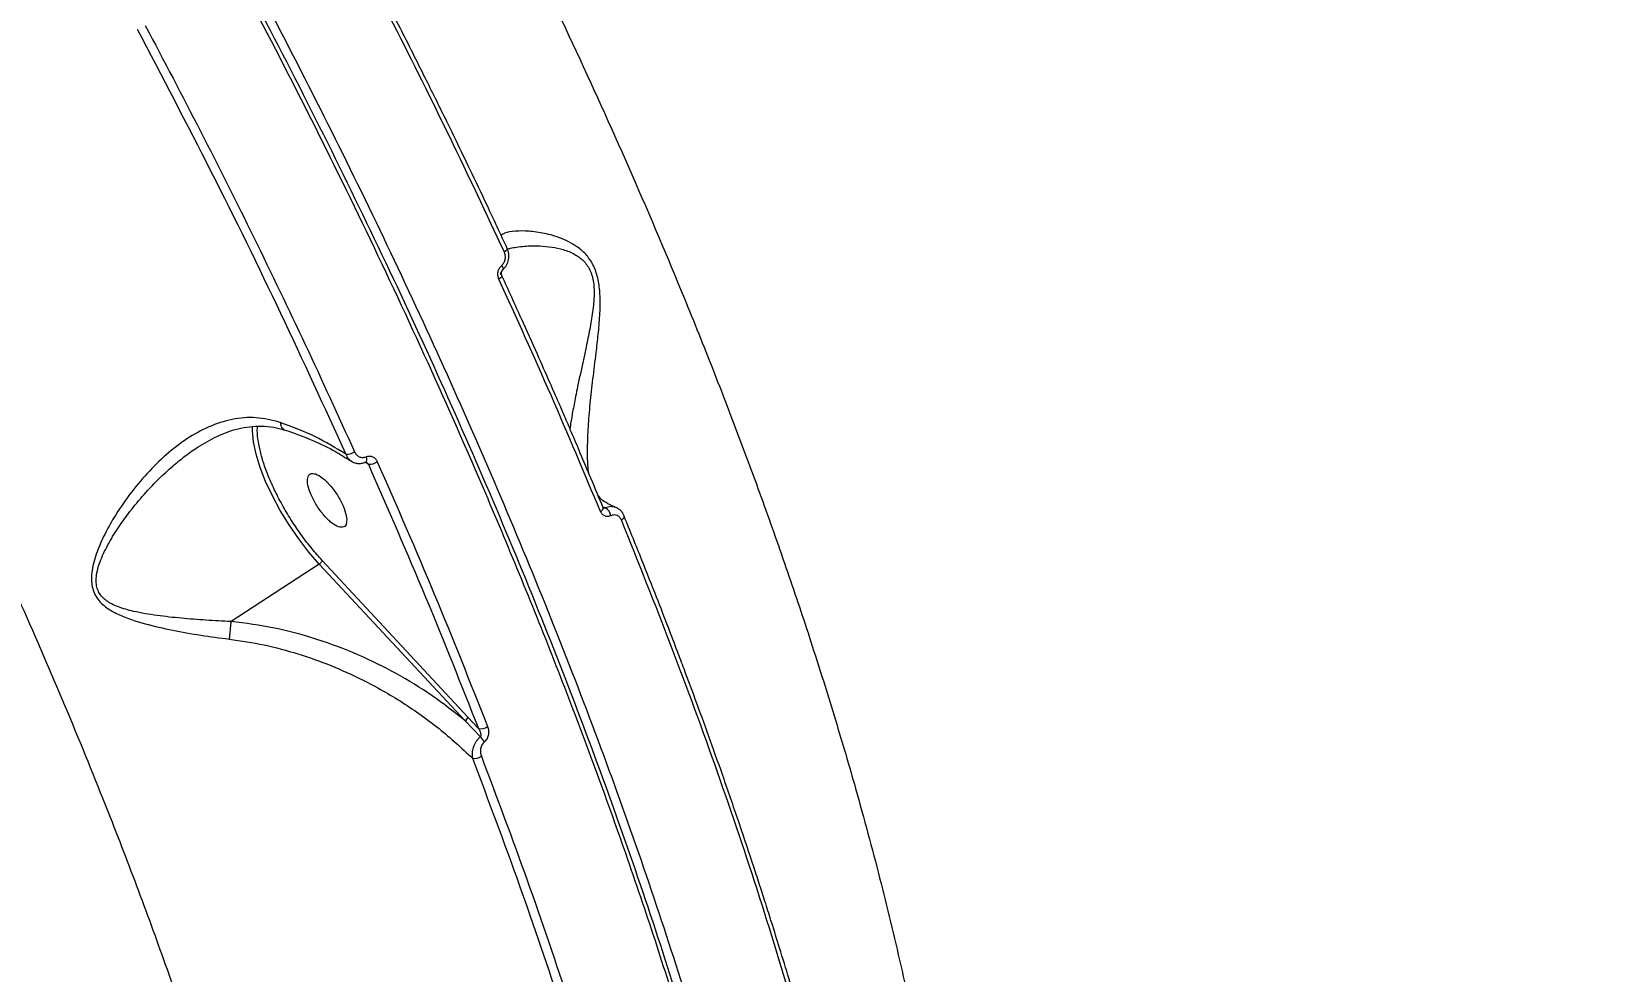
# Model space of a CAD drawing. Header units: millimetres. Extents: x -6234 to 7498, y -6127 to 5103.
# Drawn here: x 4207.7 to 4434.1, y -1493.2 to -1358.5 of the extents above; entities that cross this region are included whole.
import ezdxf

# ---------------------------------------------------------------- set-up
doc = ezdxf.new("R2010")
doc.units = ezdxf.units.MM
for name, color, linetype in [('DIKOM_ОБЪЕКТ', 7, 'Continuous'), ('DIKOM_РАЗМЕР_ЗОНА', 7, 'Continuous'), ('DIKOM_РАЗМЕР_ОБЪЕКТА', 7, 'Continuous')]:
    doc.layers.add(name, color=color, linetype=linetype)
doc.styles.add('style1', font='arial.ttf', dxfattribs={"width": 0.8})
doc.dimstyles.new('1-50', dxfattribs={"dimtxt": 300, "dimasz": 200, "dimexe": 100, "dimexo": 0, "dimgap": 100, "dimtad": 1, "dimtxsty": 'style1', "dimcen": 200, "dimclrd": 7, "dimclre": 7, "dimclrt": 7, "dimadec": 1, "dimazin": 2, "dimtfac": 1, "dimtmove": 0, "dimatfit": 2, "dimfxl": 0, "dimlwd": 25, "dimlwe": 18, "dimarcsym": 0})

# ---------------------------------------------------------------- blocks, each defined once
blk = doc.blocks.new('*D10')
at = {"layer": 'Defpoints', "color": 0, "transparency": 16777216}
for p in [(5627.97, 903.07), (-3229.39, -1461.51), (5627.97, -5097.58)]:
    blk.add_point(p, dxfattribs=at)
at = {"layer": 'DIKOM_РАЗМЕР_ОБЪЕКТА', "color": 7, "lineweight": 18, "transparency": 16777216}
for p, q in [((5627.97, 903.07), (5627.97, -5197.58)), ((-3229.39, -1461.51), (-3229.39, -5197.58))]:
    blk.add_line(p, q, dxfattribs=at)
at = {"layer": 'DIKOM_РАЗМЕР_ОБЪЕКТА', "color": 7, "lineweight": 25, "transparency": 16777216}
blk.add_line((-3029.39, -5097.58), (5427.97, -5097.58), dxfattribs=at)
at = {"layer": 'DIKOM_РАЗМЕР_ОБЪЕКТА', "color": 7, "transparency": 16777216}
for points in [[(-3029.39, -5064.25), (-3029.39, -5130.92), (-3229.39, -5097.58)], [(5427.97, -5064.25), (5427.97, -5130.92), (5627.97, -5097.58)]]:
    blk.add_solid(points, dxfattribs=at)
at = {"layer": 'DIKOM_РАЗМЕР_ОБЪЕКТА', "color": 7, "lineweight": 40, "transparency": 16777216, "insert": (1488.3, -4844.41), "char_height": 300, "attachment_point": 5, "style": 'style1'}
blk.add_mtext('8850', dxfattribs=at)
blk = doc.blocks.new('*D13')
at = {"layer": 'Defpoints', "color": 0, "transparency": 16777216}
for p in [(7498.07, 1778.2), (-5229.39, -1831.36), (7498.07, -6026.74)]:
    blk.add_point(p, dxfattribs=at)
at = {"layer": 'DIKOM_РАЗМЕР_ЗОНА', "color": 7, "lineweight": 18, "transparency": 16777216}
for p, q in [((7498.07, 1778.2), (7498.07, -6126.74)), ((-5229.39, -1831.36), (-5229.39, -6126.74))]:
    blk.add_line(p, q, dxfattribs=at)
at = {"layer": 'DIKOM_РАЗМЕР_ЗОНА', "color": 7, "lineweight": 25, "transparency": 16777216}
blk.add_line((-5029.39, -6026.74), (7298.07, -6026.74), dxfattribs=at)
at = {"layer": 'DIKOM_РАЗМЕР_ЗОНА', "color": 7, "transparency": 16777216}
for points in [[(-5029.39, -5993.4), (-5029.39, -6060.07), (-5229.39, -6026.74)], [(7298.07, -5993.4), (7298.07, -6060.07), (7498.07, -6026.74)]]:
    blk.add_solid(points, dxfattribs=at)
at = {"layer": 'DIKOM_РАЗМЕР_ЗОНА', "color": 7, "transparency": 16777216, "insert": (1560.69, -5773.56), "char_height": 300, "attachment_point": 5, "style": 'style1'}
blk.add_mtext('12750', dxfattribs=at)

msp = doc.modelspace()

# ---------------------------------------------------------------- linework, layer by layer
at = {"layer": 'DIKOM_ОБЪЕКТ', "color": 7, "linetype": 'Continuous', "lineweight": 15}
for p, q in [((4255.61, -1420.213), (4255.773, -1420.238)), ((4289.65, -1426.647), (4290.025, -1426.783)), ((4289.757, -1426.805), (4289.693, -1426.715)), ((4248.997, -1434.831), (4236.339, -1443.054)), ((4269.905, -1457.305), (4248.997, -1434.831)), ((4270.315, -1456.781), (4249.407, -1434.307)), ((4272.089, -1459.586), (4269.905, -1457.305)), ((4271.81, -1458.394), (4270.315, -1456.781))]:
    msp.add_line(p, q, dxfattribs=at)
at = {"layer": 'DIKOM_ОБЪЕКТ', "color": 7, "linetype": 'Continuous', "lineweight": 15, "flags": 128}
for points in [[(4275.526, -1390.079), (4275.663, -1389.981), (4275.777, -1389.883), (4275.866, -1389.788), (4275.924, -1389.699), (4275.952, -1389.62), (4275.946, -1389.553), (4275.918, -1389.508)], [(4275.143, -1392.022), (4275.217, -1392.144), (4275.277, -1392.259), (4275.32, -1392.365), (4275.346, -1392.46), (4275.355, -1392.54), (4275.345, -1392.604), (4275.329, -1392.636)], [(4275.168, -1393.457), (4275.179, -1393.524), (4275.157, -1393.605), (4275.1, -1393.697), (4275.011, -1393.796), (4274.894, -1393.898), (4274.753, -1393.999)], [(4248.997, -1434.831), (4247.494, -1433.103), (4246.04, -1431.22), (4244.666, -1429.222), (4243.401, -1427.154), (4242.274, -1425.06), (4241.308, -1422.985), (4240.524, -1420.975), (4239.94, -1419.073), (4239.569, -1417.32), (4239.417, -1415.754), (4239.424, -1415.085)], [(4255.699, -1419.45), (4255.746, -1419.666), (4255.761, -1419.861), (4255.743, -1420.022), (4255.693, -1420.141), (4255.614, -1420.211), (4255.61, -1420.213)], [(4289.298, -1427.301), (4289.438, -1427.199), (4289.553, -1427.093), (4289.639, -1426.987), (4289.691, -1426.885), (4289.708, -1426.791), (4289.69, -1426.71), (4289.672, -1426.68)], [(4292.301, -1428.495), (4292.437, -1428.395), (4292.549, -1428.292), (4292.634, -1428.189), (4292.688, -1428.089), (4292.709, -1427.997), (4292.697, -1427.915), (4292.685, -1427.889)]]:
    msp.add_lwpolyline(points, dxfattribs=at)
at = {"layer": 'DIKOM_ОБЪЕКТ', "color": 7, "linetype": 'Continuous', "lineweight": 15}
for centre, radius, start, end in [((4252.873, -1417.084), 2.008, 267.8893, 305.41955), ((4256.2, -1418.639), 1.878, 264.75686, 306.15339), ((4289.191, -1428.187), 1.633, 10.17879, 59.28266), ((4269.464, -1456.537), 0.886, 299.86008, 344.03741), ((4272.183, -1456.835), 1.603, 256.53618, 306.02279), ((4269.956, -1461.889), 3.139, 30.20687, 47.19787), ((4271.274, -1461.036), 1.651, 258.65515, 305.30927)]:
    msp.add_arc(centre, radius, start, end, dxfattribs=at)
for points, knots in [([(4314.572, -1665.937), (4315.705, -1662.572), (4317.961, -1655.871), (4320.295, -1644.611), (4321.856, -1632.589), (4322.583, -1619.773), (4322.516, -1606.249), (4321.669, -1592.07), (4320.066, -1577.299), (4317.73, -1561.997), (4314.688, -1546.223), (4310.968, -1530.038), (4306.597, -1513.499), (4301.605, -1496.665), (4296.024, -1479.592), (4289.885, -1462.333), (4283.221, -1444.942), (4276.062, -1427.47), (4268.444, -1409.967), (4260.398, -1392.48), (4251.958, -1375.054), (4244.7, -1360.77), (4238.854, -1349.642), (4234.56, -1341.636), (4230.205, -1333.675), (4225.79, -1325.762), (4221.32, -1317.901), (4216.797, -1310.095), (4210.968, -1300.218), (4203.772, -1288.329), (4195.138, -1274.513), (4185.345, -1259.327), (4174.354, -1242.881), (4162.135, -1225.323), (4149.825, -1208.324), (4137.467, -1191.911), (4125.997, -1177.257), (4115.433, -1164.216), (4105.767, -1152.638), (4096.047, -1141.348), (4086.29, -1130.361), (4076.506, -1119.692), (4066.712, -1109.354), (4055.618, -1098.031), (4043.243, -1085.919), (4029.629, -1073.258), (4016.125, -1061.377), (4002.749, -1050.228), (3993.975, -1043.483), (3989.592, -1040.113)], [0, 0, 0, 0, 0.0271357, 0.0540497, 0.0807422, 0.107213, 0.133462, 0.1594895, 0.1852954, 0.2108795, 0.2362419, 0.2613828, 0.286302, 0.3109995, 0.3354754, 0.3597295, 0.3837621, 0.4075729, 0.4311621, 0.4545296, 0.4776755, 0.5005996, 0.5112386, 0.5218231, 0.5323528, 0.542828, 0.5532488, 0.5636147, 0.5739263, 0.5926882, 0.6112665, 0.6296616, 0.6544488, 0.6788948, 0.7030001, 0.7267641, 0.7501873, 0.7681707, 0.7861326, 0.8040731, 0.8219922, 0.8398901, 0.8577664, 0.8756214, 0.900581, 0.9254987, 0.9503743, 0.9752081, 1, 1, 1, 1]), ([(4076.686, -1066.977), (4080.114, -1070.206), (4086.981, -1076.674), (4097.349, -1086.973), (4107.764, -1097.71), (4118.209, -1108.911), (4128.007, -1119.818), (4137.158, -1130.346), (4145.669, -1140.43), (4154.192, -1150.825), (4162.715, -1161.524), (4171.224, -1172.517), (4179.56, -1183.602), (4187.723, -1194.765), (4195.71, -1205.994), (4203.655, -1217.48), (4211.543, -1229.212), (4219.358, -1241.178), (4226.596, -1252.59), (4233.271, -1263.407), (4239.402, -1273.595), (4245.454, -1283.916), (4251.419, -1294.361), (4257.286, -1304.919), (4263.046, -1315.582), (4269.839, -1328.535), (4277.536, -1343.81), (4285.942, -1361.398), (4293.934, -1379.101), (4300.369, -1394.282), (4305.449, -1406.928), (4309.35, -1417.062), (4313.068, -1427.168), (4316.592, -1437.236), (4319.916, -1447.251), (4323.03, -1457.2), (4326.229, -1468.105), (4329.409, -1479.894), (4332.444, -1492.472), (4335.049, -1504.797), (4337.206, -1516.839), (4339.024, -1529.409), (4340.361, -1542.361), (4341.041, -1555.494), (4341.035, -1568.013), (4340.396, -1575.708), (4340.076, -1579.566)], [0, 0, 0, 0, 0.024718, 0.049515, 0.0743906, 0.0993447, 0.1243771, 0.1447742, 0.1653295, 0.1860431, 0.2069152, 0.2279452, 0.2491333, 0.2694019, 0.2898708, 0.3105398, 0.3314093, 0.3524787, 0.3737486, 0.3911653, 0.4087376, 0.4264653, 0.4443486, 0.4623874, 0.4805816, 0.4989313, 0.5286792, 0.5588427, 0.5894223, 0.6204179, 0.638318, 0.6563539, 0.6745259, 0.6928339, 0.7112778, 0.7298578, 0.7485739, 0.7733223, 0.7982563, 0.823376, 0.8486818, 0.8741734, 0.9053761, 0.9367477, 0.9682891, 1, 1, 1, 1]), ([(4314.263, -1666.758), (4323.705, -1660.49), (4342.589, -1647.955), (4370.042, -1628.109), (4396.822, -1607.521), (4422.844, -1586.134), (4447.952, -1564.121), (4472.133, -1541.511), (4495.385, -1518.34), (4517.832, -1494.493), (4539.585, -1469.842), (4560.608, -1444.395), (4580.863, -1418.163), (4600.204, -1391.32), (4618.617, -1363.892), (4635.977, -1336.07), (4652.296, -1307.893), (4667.555, -1279.386), (4681.927, -1250.443), (4690.688, -1230.78), (4695.068, -1220.949)], [0, 0, 0, 0, 0.056, 0.112, 0.168, 0.2239999, 0.2799998, 0.3349999, 0.39, 0.445, 0.5000001, 0.5559999, 0.6120001, 0.6679999, 0.7239999, 0.7799999, 0.835, 0.89, 0.945, 1, 1, 1, 1]), ([(4695.377, -1220.127), (4690.915, -1230.137), (4681.992, -1250.156), (4667.33, -1279.612), (4651.75, -1308.615), (4635.174, -1337.099), (4617.746, -1364.882), (4599.495, -1391.948), (4580.458, -1418.285), (4560.542, -1444.033), (4539.637, -1469.322), (4517.745, -1494.115), (4494.867, -1518.378), (4471.156, -1541.938), (4446.633, -1564.775), (4421.47, -1586.734), (4395.71, -1607.818), (4369.377, -1628.004), (4342.396, -1647.474), (4323.847, -1659.783), (4314.572, -1665.937)], [0, 0, 0, 0, 0.056, 0.1119999, 0.1679999, 0.2239999, 0.2799999, 0.3349998, 0.3899999, 0.4449999, 0.5000001, 0.5560002, 0.6120002, 0.6680001, 0.7239999, 0.78, 0.8350001, 0.8900001, 0.9450001, 1, 1, 1, 1]), ([(4166.999, -1235.599), (4171.102, -1241.573), (4179.316, -1253.53), (4191.244, -1271.821), (4202.854, -1290.329), (4214.086, -1309.034), (4224.915, -1327.878), (4235.308, -1346.812), (4245.233, -1365.783), (4254.661, -1384.74), (4263.563, -1403.63), (4270.971, -1420.283), (4277.082, -1434.75), (4282.077, -1447.109), (4286.84, -1459.472), (4291.358, -1471.818), (4295.614, -1484.128), (4299.595, -1496.379), (4303.785, -1510.199), (4307.999, -1525.486), (4312.008, -1542.08), (4315.336, -1558.338), (4317.944, -1574.187), (4319.382, -1586.132), (4320.12, -1594.508), (4320.478, -1599.556), (4320.739, -1604.532), (4320.905, -1609.432), (4320.972, -1614.253), (4320.941, -1618.992), (4320.733, -1626.385), (4320.033, -1636.142), (4318.413, -1647.402), (4316.124, -1657.606), (4313.23, -1666.789), (4309.649, -1675.232), (4305.368, -1682.882), (4300.401, -1689.727), (4294.664, -1695.602), (4290.265, -1699.375), (4287.59, -1700.885), (4287.274, -1701.064)], [0, 0, 0, 0, 0.0313103, 0.062674, 0.0940913, 0.125562, 0.1570864, 0.1886642, 0.2202955, 0.2519805, 0.2837188, 0.3155107, 0.3365976, 0.3579048, 0.379432, 0.4011795, 0.4231471, 0.4453349, 0.4677428, 0.4994821, 0.5316527, 0.5642547, 0.5972882, 0.6307531, 0.642273, 0.6538375, 0.6654465, 0.6771002, 0.6887984, 0.7005411, 0.7123283, 0.7449699, 0.7779485, 0.8082221, 0.8387742, 0.8696048, 0.9007138, 0.9321015, 0.9637677, 0.9957123, 1, 1, 1, 1]), ([(4300.508, -1689.246), (4300.82, -1688.889), (4302.148, -1687.366), (4304.285, -1684.384), (4306.911, -1680.298), (4309.911, -1674.813), (4313.078, -1667.663), (4316.106, -1658.492), (4318.46, -1648.523), (4320.137, -1637.788), (4321.131, -1626.305), (4321.445, -1614.106), (4321.076, -1601.214), (4320.025, -1587.662), (4318.294, -1573.491), (4315.89, -1558.746), (4312.82, -1543.462), (4309.091, -1527.673), (4304.71, -1511.416), (4299.69, -1494.726), (4294.042, -1477.656), (4287.784, -1460.254), (4280.938, -1442.574), (4273.515, -1424.651), (4265.535, -1406.531), (4257.014, -1388.25), (4247.976, -1369.859), (4238.446, -1351.413), (4228.455, -1332.97), (4217.612, -1313.839), (4205.879, -1294.072), (4195.594, -1277.546), (4187.533, -1265.015), (4183.129, -1258.303), (4179.854, -1253.377), (4177.511, -1249.877), (4174.659, -1245.652), (4171.284, -1240.703), (4168.844, -1237.18), (4167.539, -1235.296)], [0, 0, 0, 0, 0.0057732, 0.024642, 0.0435097, 0.062377, 0.0954079, 0.128492, 0.1615035, 0.1945095, 0.2275141, 0.2605164, 0.2935182, 0.3265744, 0.3596084, 0.392606, 0.4256026, 0.4585986, 0.4915932, 0.5246071, 0.5576721, 0.5906683, 0.623661, 0.6566539, 0.6896463, 0.7226395, 0.7556886, 0.7887162, 0.8217082, 0.8546993, 0.8916487, 0.9285981, 0.9448437, 0.9606051, 0.9657519, 0.9722312, 0.9801083, 0.9893668, 1, 1, 1, 1]), ([(4275.526, -1390.079), (4272.958, -1384.622), (4267.854, -1373.775), (4259.735, -1357.505), (4251.366, -1341.405), (4242.768, -1325.495), (4236.802, -1314.983), (4233.838, -1309.76)], [0, 0, 0, 0, 0.2049302, 0.4073959, 0.6073963, 0.8049303, 1, 1, 1, 1]), ([(4275.953, -1389.605), (4274.99, -1387.539), (4273.224, -1383.753), (4270.76, -1378.584), (4268.762, -1374.441), (4267.11, -1371.055), (4265.638, -1368.059), (4263.49, -1363.728), (4260.596, -1357.97), (4257.109, -1351.164), (4253.758, -1344.738), (4250.655, -1338.879), (4248.105, -1334.134), (4245.937, -1330.141), (4243.88, -1326.384), (4241.242, -1321.616), (4238.001, -1315.829), (4235.608, -1311.637), (4234.313, -1309.37)], [0, 0, 0, 0, 0.0777813, 0.1424691, 0.1940577, 0.2331158, 0.2693081, 0.3061756, 0.3951416, 0.4844551, 0.5602349, 0.6348889, 0.7029715, 0.737216, 0.7838536, 0.8431675, 0.9151955, 1, 1, 1, 1]), ([(4220.887, -1697.372), (4222.087, -1696.638), (4224.549, -1695.132), (4227.998, -1692.451), (4231.291, -1689.442), (4234.344, -1686.128), (4237.163, -1682.527), (4240.489, -1677.532), (4244.034, -1670.808), (4247.43, -1661.955), (4250.029, -1652.299), (4251.597, -1643.366), (4252.478, -1635.542), (4252.94, -1629.094), (4253.167, -1622.452), (4253.163, -1615.627), (4252.934, -1608.632), (4252.486, -1601.478), (4251.763, -1593.519), (4250.7, -1584.71), (4249.228, -1575.012), (4247.442, -1565.136), (4245.353, -1555.103), (4242.974, -1544.935), (4240.268, -1534.458), (4237.226, -1523.675), (4233.842, -1512.594), (4230.184, -1501.432), (4226.267, -1490.21), (4222.104, -1478.947), (4217.32, -1466.669), (4211.845, -1453.361), (4205.604, -1439.018), (4199.037, -1424.685), (4192.167, -1410.393), (4184.312, -1394.769), (4175.363, -1377.808), (4165.201, -1359.537), (4154.632, -1341.383), (4147.233, -1329.408), (4143.541, -1323.432)], [0, 0, 0, 0, 0.0199936, 0.041, 0.0618969, 0.082684, 0.1033616, 0.1239296, 0.1620787, 0.1997421, 0.2369201, 0.2736128, 0.2943639, 0.3149567, 0.3353911, 0.3556669, 0.3757845, 0.3957436, 0.4155444, 0.4405409, 0.4652902, 0.4897922, 0.5140471, 0.5380547, 0.5618151, 0.5866812, 0.6113132, 0.6357105, 0.6598735, 0.6838021, 0.7074959, 0.7372214, 0.7666792, 0.7958691, 0.8247911, 0.8534451, 0.8903048, 0.9270175, 0.9635828, 1, 1, 1, 1]), ([(4224.043, -1357.619), (4226.705, -1362.672), (4232.052, -1372.821), (4239.683, -1388.078), (4247.078, -1403.414), (4251.71, -1413.604), (4254.036, -1418.72)], [0, 0, 0, 0, 0.2468834, 0.495845, 0.7468845, 1, 1, 1, 1]), ([(4222.873, -1358.126), (4226.444, -1364.936), (4233.58, -1378.545), (4243.577, -1398.91), (4249.723, -1412.36), (4252.799, -1419.09)], [0, 0, 0, 0, 0.3335136, 0.6664922, 1, 1, 1, 1]), ([(4287.629, -1421.794), (4287.582, -1421.423), (4287.458, -1420.447), (4287.432, -1418.15), (4287.548, -1415.183), (4287.824, -1411.863), (4288.221, -1408.302), (4288.639, -1404.957), (4288.994, -1401.906), (4289.234, -1399.199), (4289.303, -1396.643), (4289.084, -1394.296), (4288.51, -1392.298), (4287.515, -1390.686), (4285.898, -1389.17), (4283.714, -1388.073), (4281.245, -1387.376), (4279.004, -1387.062), (4277.09, -1387.077), (4275.735, -1387.273), (4275.22, -1387.6), (4275.061, -1387.7)], [0, 0, 0, 0, 0.0397658, 0.1045148, 0.1695966, 0.2348628, 0.3000479, 0.3660612, 0.4104413, 0.454997, 0.5002071, 0.5343375, 0.5691962, 0.6040013, 0.638415, 0.7061745, 0.7731971, 0.8391245, 0.904814, 0.9705893, 1, 1, 1, 1]), ([(4275.329, -1392.636), (4275.519, -1392.429), (4275.898, -1392.018), (4276.177, -1391.189), (4276.22, -1390.323), (4276.035, -1389.804), (4275.943, -1389.545)], [0, 0, 0, 0, 0.2529466, 0.5037925, 0.7523454, 1, 1, 1, 1]), ([(4275.98, -1389.677), (4276.124, -1389.635), (4276.522, -1389.518), (4277.327, -1389.372), (4278.346, -1389.247), (4279.479, -1389.19), (4280.791, -1389.208), (4282.284, -1389.35), (4283.973, -1389.708), (4285.305, -1390.217), (4286.256, -1390.817), (4287.035, -1391.468), (4287.7, -1392.365), (4288.127, -1393.518), (4288.318, -1394.449), (4288.401, -1395.436), (4288.398, -1396.96), (4288.164, -1399.026), (4287.713, -1401.536), (4287.239, -1403.78), (4286.805, -1405.764), (4286.407, -1407.57), (4286.049, -1409.256), (4285.67, -1411.103), (4285.316, -1412.983), (4285.05, -1414.521), (4284.946, -1415.28), (4284.926, -1415.425)], [0, 0, 0, 0, 0.0210707, 0.0586584, 0.1056518, 0.1478159, 0.1900526, 0.2504877, 0.3044105, 0.3602484, 0.3825505, 0.402756, 0.4452927, 0.4662672, 0.4881304, 0.5085985, 0.5311576, 0.587406, 0.6444124, 0.7020417, 0.7447597, 0.7872665, 0.834962, 0.8719723, 0.9304805, 0.9867239, 1, 1, 1, 1]), ([(4274.753, -1393.999), (4274.694, -1393.833), (4274.578, -1393.503), (4274.606, -1392.947), (4274.784, -1392.414), (4275.023, -1392.153), (4275.143, -1392.022)], [0, 0, 0, 0, 0.25038898, 0.50031053, 0.7502166, 1, 1, 1, 1]), ([(4275.143, -1392.022), (4275.261, -1391.894), (4275.498, -1391.638), (4275.673, -1391.114), (4275.7, -1390.567), (4275.584, -1390.242), (4275.526, -1390.079)], [0, 0, 0, 0, 0.2498882, 0.499708, 0.7496049, 1, 1, 1, 1]), ([(4289.298, -1427.301), (4286.976, -1421.757), (4282.36, -1410.732), (4277.279, -1399.555), (4274.753, -1393.999)], [0, 0, 0, 0, 0.5029233, 1, 1, 1, 1]), ([(4275.041, -1393.369), (4275.034, -1393.311), (4275.02, -1393.196), (4275.058, -1393.002), (4275.129, -1392.847), (4275.206, -1392.739), (4275.251, -1392.697), (4275.273, -1392.676)], [0, 0, 0, 0, 0.2752696, 0.5368786, 0.7774909, 0.8905388, 1, 1, 1, 1]), ([(4275.167, -1393.456), (4275.144, -1393.388), (4275.096, -1393.253), (4275.107, -1393.054), (4275.148, -1392.904), (4275.195, -1392.8), (4275.255, -1392.707), (4275.304, -1392.66), (4275.329, -1392.636)], [0, 0, 0, 0, 0.26199617, 0.51890162, 0.643676, 0.76535278, 0.88386015, 1, 1, 1, 1]), ([(4289.708, -1426.786), (4289.121, -1425.368), (4288.036, -1422.749), (4286.511, -1419.134), (4285.247, -1416.168), (4284.228, -1413.798), (4283.196, -1411.416), (4281.905, -1408.458), (4280.117, -1404.411), (4277.837, -1399.319), (4276.118, -1395.566), (4275.18, -1393.516)], [0, 0, 0, 0, 0.1290695, 0.2383381, 0.3278285, 0.3975643, 0.4524933, 0.5428529, 0.6641991, 0.8165622, 1, 1, 1, 1]), ([(4243.391, -1414.52), (4242.242, -1414.23), (4239.946, -1413.65), (4236.478, -1413.977), (4233.144, -1415.055), (4229.98, -1416.818), (4227.022, -1419.099), (4224.274, -1421.8), (4221.752, -1424.84), (4219.737, -1427.799), (4218.19, -1430.57), (4217.069, -1433.086), (4216.355, -1435.539), (4216.285, -1437.517), (4216.632, -1438.834), (4217.263, -1440.02), (4218.483, -1441.158), (4220.797, -1442.409), (4223.98, -1443.433), (4227.945, -1444.33), (4231.989, -1445.049), (4234.718, -1445.412), (4236.082, -1445.593)], [0, 0, 0, 0, 0.0613843, 0.1225874, 0.1840344, 0.2452845, 0.3071269, 0.3689401, 0.4310797, 0.4937462, 0.5355605, 0.5777759, 0.6206797, 0.6531784, 0.66958, 0.686091, 0.7186453, 0.7505004, 0.8138459, 0.8764849, 0.9383007, 1, 1, 1, 1]), ([(4252.799, -1419.09), (4251.364, -1418.205), (4248.496, -1416.436), (4245.092, -1415.159), (4243.391, -1414.52)], [0, 0, 0, 0, 0.5004481, 1, 1, 1, 1]), ([(4243.391, -1414.52), (4243.42, -1414.693), (4243.479, -1415.039), (4243.689, -1415.383), (4243.877, -1415.563), (4244.001, -1415.579), (4244.017, -1415.581)], [0, 0, 0, 0, 0.3202573, 0.6420746, 0.9513084, 1, 1, 1, 1]), ([(4231.655, -1418.018), (4232.531, -1417.493), (4234.381, -1416.385), (4237.421, -1415.296), (4240.173, -1414.961), (4242.407, -1415.145), (4243.508, -1415.464), (4244.021, -1415.613)], [0, 0, 0, 0, 0.2210897, 0.4669842, 0.7333988, 0.8759002, 1, 1, 1, 1]), ([(4249.407, -1434.307), (4248.921, -1433.762), (4247.932, -1432.653), (4246.479, -1430.757), (4245.077, -1428.71), (4243.782, -1426.559), (4242.642, -1424.389), (4241.698, -1422.276), (4240.972, -1420.295), (4240.458, -1418.467), (4240.174, -1416.818), (4240.071, -1415.685), (4240.138, -1415.191), (4240.149, -1415.11)], [0, 0, 0, 0, 0.0944966, 0.192387, 0.2926696, 0.394195, 0.4957237, 0.5960051, 0.6938915, 0.7883911, 0.882891, 0.9807764, 1, 1, 1, 1]), ([(4243.948, -1415.569), (4245.346, -1416.061), (4247.948, -1416.977), (4251.092, -1418.525), (4252.772, -1419.585), (4253.481, -1420.032)], [0, 0, 0, 0, 0.4014083, 0.7472557, 1, 1, 1, 1]), ([(4236.332, -1443.062), (4235.137, -1443.005), (4232.752, -1442.891), (4229.216, -1442.615), (4225.738, -1442.235), (4223.084, -1441.797), (4221.251, -1441.331), (4220.194, -1440.986), (4219.265, -1440.582), (4218.497, -1440.117), (4217.87, -1439.581), (4217.385, -1438.927), (4217.085, -1438.153), (4216.981, -1437.303), (4217.081, -1435.866), (4217.753, -1433.863), (4218.993, -1431.455), (4220.452, -1429.172), (4222.171, -1426.843), (4224.008, -1424.663), (4225.998, -1422.587), (4227.874, -1420.848), (4229.756, -1419.339), (4230.995, -1418.416), (4231.645, -1418.027), (4231.667, -1418.014)], [0, 0, 0, 0, 0.074576, 0.1488266, 0.2232882, 0.2981068, 0.3238876, 0.3488473, 0.3726905, 0.3925385, 0.4102498, 0.4293685, 0.4479658, 0.4658674, 0.4856015, 0.5410473, 0.5983672, 0.6569039, 0.7122159, 0.7821044, 0.8388448, 0.8975156, 0.9485266, 0.9982629, 1, 1, 1, 1]), ([(4252.799, -1419.09), (4252.905, -1419.334), (4253.072, -1419.718), (4253.393, -1419.917), (4253.51, -1419.99)], [0, 0, 0, 0, 0.63499705, 1, 1, 1, 1]), ([(4254.036, -1418.72), (4254.124, -1418.874), (4254.298, -1419.182), (4254.715, -1419.472), (4255.203, -1419.601), (4255.534, -1419.5), (4255.699, -1419.45)], [0, 0, 0, 0, 0.2502158, 0.5002428, 0.7501185, 1, 1, 1, 1]), ([(4253.515, -1420.04), (4253.663, -1420.124), (4253.962, -1420.295), (4254.488, -1420.411), (4255.055, -1420.41), (4255.424, -1420.279), (4255.61, -1420.213)], [0, 0, 0, 0, 0.2401724, 0.4864064, 0.7410193, 1, 1, 1, 1]), ([(4255.617, -1420.199), (4255.704, -1420.264), (4255.841, -1420.368), (4255.979, -1420.471), (4256.029, -1420.509)], [0, 0, 0, 0, 0.6344714, 1, 1, 1, 1]), ([(4255.699, -1419.45), (4255.86, -1419.401), (4256.18, -1419.302), (4256.654, -1419.425), (4257.057, -1419.707), (4257.225, -1420.006), (4257.308, -1420.155)], [0, 0, 0, 0, 0.2499961, 0.4998562, 0.749782, 1, 1, 1, 1]), ([(4255.768, -1420.243), (4255.798, -1420.264), (4255.901, -1420.335), (4255.976, -1420.437), (4256.029, -1420.509)], [0, 0, 0, 0, 0.2919116, 1, 1, 1, 1]), ([(4256.029, -1420.509), (4258.817, -1426.884), (4264.393, -1439.634), (4269.338, -1452.141), (4271.81, -1458.394)], [0, 0, 0, 0, 0.50000253, 1, 1, 1, 1]), ([(4257.308, -1420.155), (4260.086, -1426.507), (4265.676, -1439.287), (4270.632, -1451.825), (4273.126, -1458.132)], [0, 0, 0, 0, 0.4969592, 1, 1, 1, 1]), ([(4251.755, -1429.502), (4251.431, -1429.343), (4250.785, -1429.024), (4249.645, -1427.885), (4248.595, -1426.456), (4247.771, -1424.901), (4247.304, -1423.469), (4247.269, -1422.387), (4247.649, -1421.769), (4248.197, -1421.86), (4248.471, -1421.905)], [0, 0, 0, 0, 0.1249977, 0.2500031, 0.3750021, 0.4999978, 0.6250026, 0.7499996, 0.8750036, 1, 1, 1, 1]), ([(4248.471, -1421.905), (4248.795, -1422.064), (4249.442, -1422.383), (4250.581, -1423.521), (4251.631, -1424.951), (4252.455, -1426.505), (4252.922, -1427.937), (4252.957, -1429.019), (4252.577, -1429.637), (4252.029, -1429.547), (4251.755, -1429.502)], [0, 0, 0, 0, 0.1249995, 0.2499989, 0.374997, 0.4999979, 0.6249992, 0.7500024, 0.8749972, 1, 1, 1, 1]), ([(4291.615, -1426.762), (4290.762, -1426.384), (4289.581, -1425.861), (4289.082, -1425.144), (4288.943, -1424.946)], [0, 0, 0, 0, 0.7224675, 1, 1, 1, 1]), ([(4290.798, -1427.898), (4290.648, -1427.948), (4290.349, -1428.048), (4289.905, -1427.963), (4289.524, -1427.72), (4289.373, -1427.441), (4289.298, -1427.301)], [0, 0, 0, 0, 0.2502408, 0.4999777, 0.7499876, 1, 1, 1, 1]), ([(4290.025, -1426.783), (4289.976, -1426.801), (4289.883, -1426.835), (4289.798, -1426.812), (4289.757, -1426.802)], [0, 0, 0, 0, 0.5302749, 1, 1, 1, 1]), ([(4291.522, -1426.725), (4291.279, -1426.658), (4290.791, -1426.524), (4290.28, -1426.696), (4290.025, -1426.783)], [0, 0, 0, 0, 0.4996983, 1, 1, 1, 1]), ([(4292.301, -1428.495), (4292.226, -1428.355), (4292.075, -1428.075), (4291.694, -1427.832), (4291.249, -1427.747), (4290.948, -1427.848), (4290.798, -1427.898)], [0, 0, 0, 0, 0.2499787, 0.4999798, 0.7496895, 1, 1, 1, 1]), ([(4292.695, -1427.91), (4292.634, -1427.78), (4292.51, -1427.519), (4292.239, -1427.189), (4291.916, -1426.912), (4291.664, -1426.791), (4291.537, -1426.731)], [0, 0, 0, 0, 0.2465165, 0.4960726, 0.7472502, 1, 1, 1, 1]), ([(4317.924, -1499.698), (4317.402, -1497.913), (4316.445, -1494.645), (4315.078, -1490.153), (4313.954, -1486.542), (4313.015, -1483.58), (4312.17, -1480.951), (4310.927, -1477.139), (4309.228, -1472.049), (4307.142, -1465.993), (4305.105, -1460.242), (4303.191, -1454.97), (4301.597, -1450.679), (4300.23, -1447.053), (4298.923, -1443.63), (4297.232, -1439.271), (4295.135, -1433.958), (4293.561, -1430.08), (4292.709, -1427.984)], [0, 0, 0, 0, 0.077831, 0.1424875, 0.1940286, 0.2330486, 0.2692362, 0.3061021, 0.3950678, 0.4843791, 0.5601569, 0.6347993, 0.7028629, 0.7371363, 0.7838032, 0.843138, 0.9151824, 1, 1, 1, 1]), ([(4317.543, -1500.268), (4315.785, -1494.395), (4312.291, -1482.72), (4306.198, -1464.775), (4299.618, -1446.745), (4294.73, -1434.553), (4292.301, -1428.495)], [0, 0, 0, 0, 0.25448947, 0.505986, 0.75449037, 1, 1, 1, 1]), ([(4249.407, -1434.307), (4249.399, -1434.346), (4249.382, -1434.424), (4249.285, -1434.573), (4249.151, -1434.719), (4249.048, -1434.794), (4248.997, -1434.831)], [0, 0, 0, 0, 0.2501048, 0.4999889, 0.7500591, 1, 1, 1, 1]), ([(4236.332, -1443.062), (4236.312, -1443.254), (4236.27, -1443.645), (4236.203, -1444.314), (4236.138, -1444.989), (4236.1, -1445.394), (4236.082, -1445.593)], [0, 0, 0, 0, 0.2456097, 0.5001587, 0.7546243, 1, 1, 1, 1]), ([(4236.339, -1443.054), (4236.337, -1443.055), (4236.335, -1443.057), (4236.333, -1443.06), (4236.333, -1443.061), (4236.332, -1443.062)], [0, 0, 0, 0, 0.5660475, 0.7930186, 1, 1, 1, 1]), ([(4269.905, -1457.305), (4268.356, -1456.081), (4265.25, -1453.627), (4260.071, -1450.469), (4254.551, -1447.736), (4248.704, -1445.539), (4242.613, -1443.872), (4238.425, -1443.326), (4236.339, -1443.054)], [0, 0, 0, 0, 0.1659078, 0.3325945, 0.4987863, 0.6663015, 0.8337966, 1, 1, 1, 1]), ([(4236.082, -1445.593), (4237.755, -1445.841), (4241.093, -1446.335), (4245.964, -1447.65), (4250.69, -1449.33), (4255.739, -1451.61), (4260.975, -1454.592), (4266.284, -1458.334), (4269.39, -1461.211), (4270.949, -1462.655)], [0, 0, 0, 0, 0.1251722, 0.249621, 0.374157, 0.4997837, 0.6664088, 0.8325284, 1, 1, 1, 1]), ([(4272.089, -1459.586), (4271.973, -1459.692), (4271.743, -1459.903), (4271.36, -1460.411), (4271.022, -1461.108), (4270.846, -1461.945), (4270.915, -1462.42), (4270.949, -1462.655)], [0, 0, 0, 0, 0.13230671, 0.26370186, 0.51734634, 0.76139492, 1, 1, 1, 1]), ([(4271.81, -1458.394), (4271.934, -1458.613), (4272.109, -1458.922), (4272.171, -1459.313), (4272.149, -1459.493), (4272.108, -1459.557), (4272.089, -1459.586)], [0, 0, 0, 0, 0.5762997, 0.8160321, 0.9148895, 1, 1, 1, 1]), ([(4273.126, -1458.132), (4273.179, -1458.309), (4273.285, -1458.663), (4273.261, -1459.265), (4273.1, -1459.757), (4272.883, -1460.106), (4272.739, -1460.242), (4272.669, -1460.31)], [0, 0, 0, 0, 0.2506039, 0.500321, 0.7496785, 0.8764574, 1, 1, 1, 1]), ([(4272.669, -1460.31), (4272.601, -1460.374), (4272.464, -1460.504), (4272.254, -1460.835), (4272.099, -1461.305), (4272.077, -1461.878), (4272.178, -1462.215), (4272.228, -1462.384)], [0, 0, 0, 0, 0.1240842, 0.2503641, 0.499609, 0.7493511, 1, 1, 1, 1]), ([(4270.949, -1462.655), (4273.231, -1468.73), (4277.79, -1480.863), (4283.79, -1498.621), (4289.219, -1516.041), (4292.252, -1527.272), (4293.77, -1532.895)], [0, 0, 0, 0, 0.25035077, 0.50000129, 0.74965173, 1, 1, 1, 1]), ([(4272.228, -1462.384), (4274.463, -1468.331), (4278.968, -1480.313), (4284.958, -1497.999), (4290.46, -1515.606), (4293.547, -1527.031), (4295.102, -1532.785)], [0, 0, 0, 0, 0.244483, 0.4926441, 0.7444838, 1, 1, 1, 1])]:
    msp.add_open_spline(points, degree=3, knots=knots, dxfattribs=at)

# ---------------------------------------------------------------- dimensions: what is measured, and where the dimension line sits
at = {"layer": 'DIKOM_РАЗМЕР_ЗОНА'}
dim = msp.add_linear_dim(base=(7498.074, -6026.735), p1=(-5229.391, -1831.362), p2=(7498.074, 1778.201), text='12750', dimstyle='1-50', dxfattribs=at)
dim.commit()
dim.dimension.update_dxf_attribs({"geometry": '*D13', "text_midpoint": (1560.691, -6026.735), "dimtype": 160})
at = {"layer": 'DIKOM_РАЗМЕР_ОБЪЕКТА', "lineweight": 40}
dim = msp.add_linear_dim(base=(5627.969, -5097.582), p1=(-3229.391, -1461.506), p2=(5627.969, 903.069), text='8850', dimstyle='1-50', dxfattribs=at)
dim.commit()
dim.dimension.update_dxf_attribs({"geometry": '*D10', "text_midpoint": (1488.304, -5097.582), "dimtype": 160})

doc.saveas('drawing.dxf')
